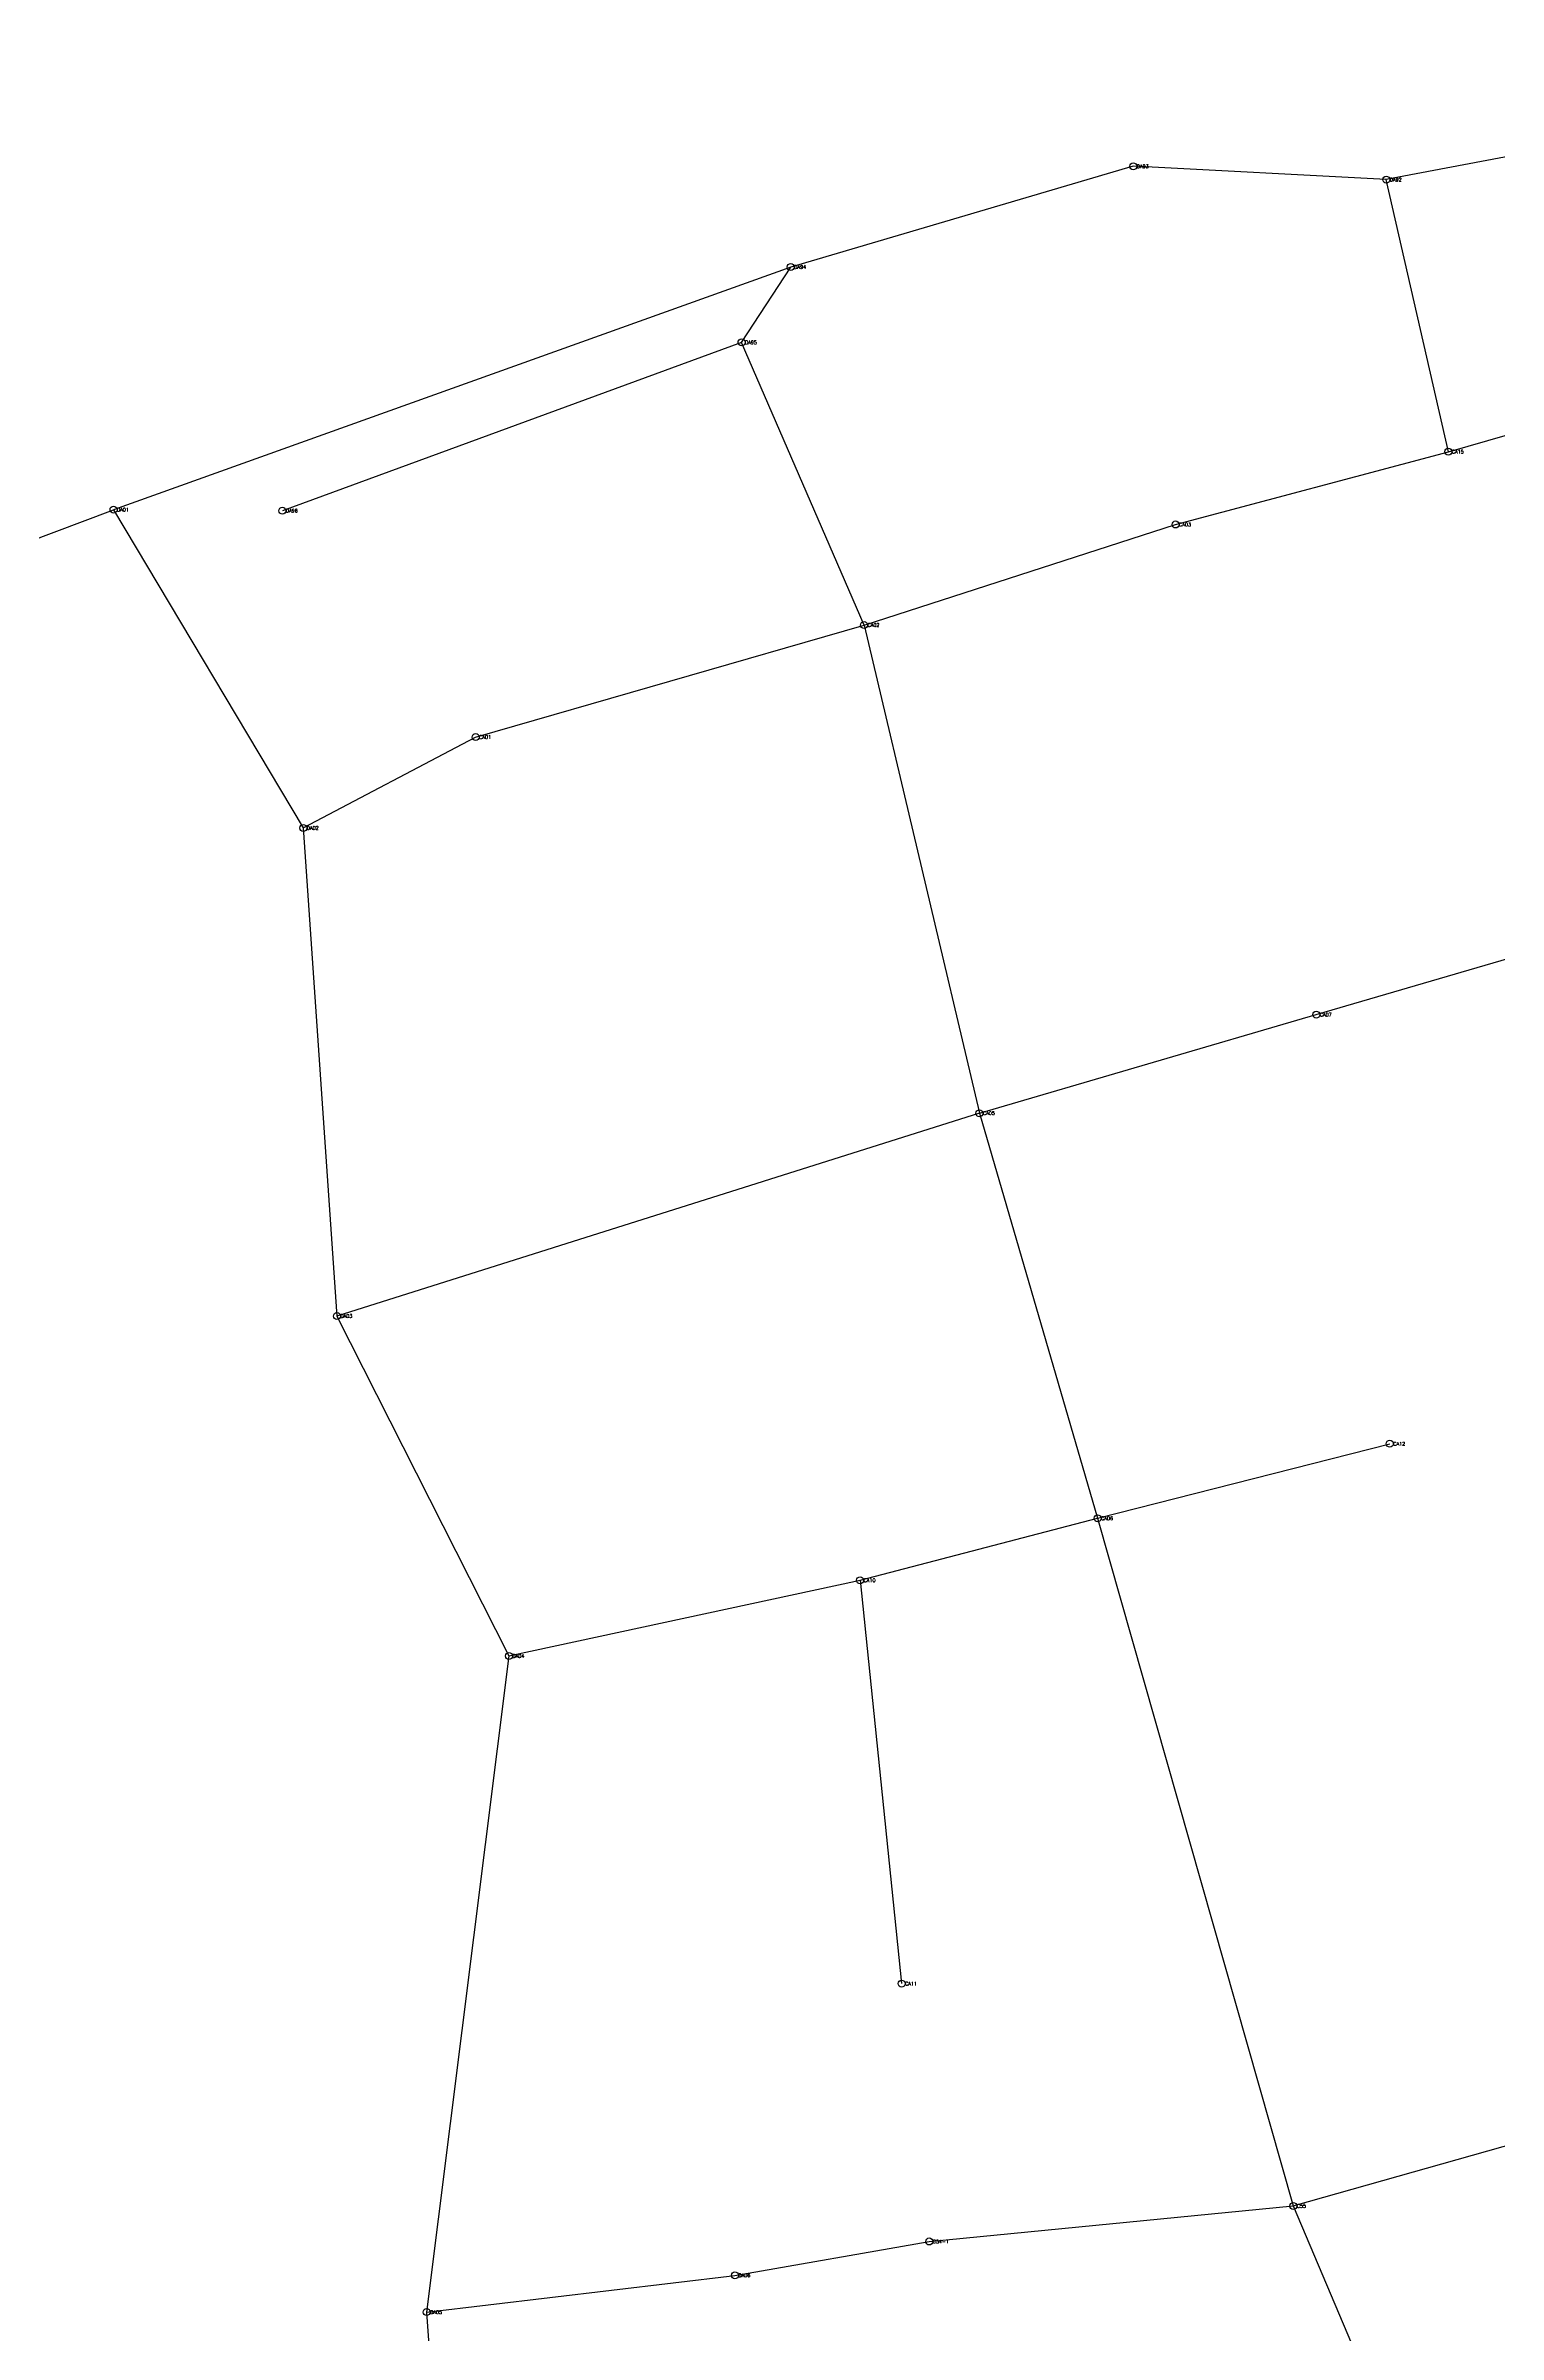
# Model space of a CAD drawing. Extents: x 166396 to 169408, y 2545087 to 2547192.
# Drawn here: x 167074 to 167488, y 2546472 to 2547125 of the extents above; entities that cross this region are included whole.
import ezdxf

# ---------------------------------------------------------------- set-up
doc = ezdxf.new("R2010")
doc.units = 0
doc.styles.get("Standard").update_dxf_attribs({"font": 'simplex'})

msp = doc.modelspace()

# ---------------------------------------------------------------- linework, layer by layer
at = {"color": 4}
for p, q in [((167656.578, 2547124.767), (167456.387, 2547086.573)), ((167384.209, 2547090.37), (167286.501, 2547061.639)), ((167456.387, 2547086.573), (167384.209, 2547090.37)), ((167474.106, 2547008.94), (167456.387, 2547086.573)), ((167286.501, 2547061.639), (167093.289, 2546992.387)), ((167272.456, 2547040.119), (167286.501, 2547061.639)), ((167474.106, 2547008.94), (167669.512, 2547065.003)), ((167272.456, 2547040.119), (167141.465, 2546992.094)), ((167307.412, 2546959.463), (167272.456, 2547040.119)), ((167396.287, 2546988.168), (167474.106, 2547008.94)), ((166473.488, 2546757.916), (167093.289, 2546992.387)), ((167093.289, 2546992.387), (167147.42, 2546901.568)), ((167307.412, 2546959.463), (167396.287, 2546988.168)), ((167196.603, 2546927.502), (167307.412, 2546959.463)), ((167307.412, 2546959.463), (167340.338, 2546820.167)), ((167147.42, 2546901.568), (167196.603, 2546927.502)), ((167147.42, 2546901.568), (167157.041, 2546762.298)), ((167436.423, 2546848.312), (167513.552, 2546870.934)), ((167340.338, 2546820.167), (167436.423, 2546848.312)), ((167340.338, 2546820.167), (167157.041, 2546762.298)), ((167340.338, 2546820.167), (167374.032, 2546704.596)), ((167157.041, 2546762.298), (167206.098, 2546665.294)), ((167374.032, 2546704.596), (167457.397, 2546725.856)), ((167306.284, 2546686.907), (167374.032, 2546704.596)), ((167374.032, 2546704.596), (167429.867, 2546508.359)), ((167206.098, 2546665.294), (167306.284, 2546686.907)), ((167306.284, 2546686.907), (167318.129, 2546571.811)), ((167206.098, 2546665.294), (167182.617, 2546478.074)), ((167429.867, 2546508.359), (167603.792, 2546557.624)), ((167326.017, 2546498.222), (167429.867, 2546508.359)), ((167429.867, 2546508.359), (167483.704, 2546381.265)), ((167270.581, 2546488.56), (167326.017, 2546498.222)), ((167182.617, 2546478.074), (167270.581, 2546488.56)), ((167182.617, 2546478.074), (167191.27, 2546356.487))]:
    msp.add_line(p, q, dxfattribs=at)
for centre in [(167384.209, 2547090.37), (167456.387, 2547086.573), (167286.501, 2547061.639), (167272.456, 2547040.119), (167474.106, 2547008.94), (167093.289, 2546992.387), (167141.465, 2546992.094), (167396.287, 2546988.168), (167307.412, 2546959.463), (167196.603, 2546927.502), (167147.42, 2546901.568), (167436.423, 2546848.312), (167340.338, 2546820.167), (167157.041, 2546762.298), (167457.397, 2546725.856), (167374.032, 2546704.596), (167306.284, 2546686.907), (167206.098, 2546665.294), (167318.129, 2546571.811), (167429.867, 2546508.359), (167326.017, 2546498.222), (167270.581, 2546488.56), (167182.617, 2546478.074)]:
    msp.add_circle(centre, 1)

# ---------------------------------------------------------------- texts
at = {"color": 5}
for s, p in [('DA93', (167385.209, 2547089.87)), ('DA92', (167457.387, 2547086.073)), ('DA94', (167287.501, 2547061.139)), ('DA95', (167273.456, 2547039.619)), ('CA15', (167475.106, 2547008.44)), ('DA01', (167094.289, 2546991.887)), ('DA96', (167142.465, 2546991.594)), ('CA03', (167397.287, 2546987.668)), ('CA02', (167308.412, 2546958.963)), ('CA01', (167197.603, 2546927.002)), ('DA02', (167148.42, 2546901.068)), ('CA07', (167437.423, 2546847.812)), ('CA05', (167341.338, 2546819.667)), ('DA03', (167158.041, 2546761.798)), ('CA12', (167458.397, 2546725.356)), ('CA06', (167375.032, 2546704.096)), ('CA10', (167307.284, 2546686.407)), ('DA04', (167207.098, 2546664.794)), ('CA11', (167319.129, 2546571.311)), ('C55', (167430.867, 2546507.859)), ('C54-1', (167327.017, 2546497.722)), ('DA06', (167271.581, 2546488.06)), ('DA05', (167183.617, 2546477.574))]:
    msp.add_text(s, height=1, dxfattribs=at).set_placement(p)

doc.saveas('drawing.dxf')
